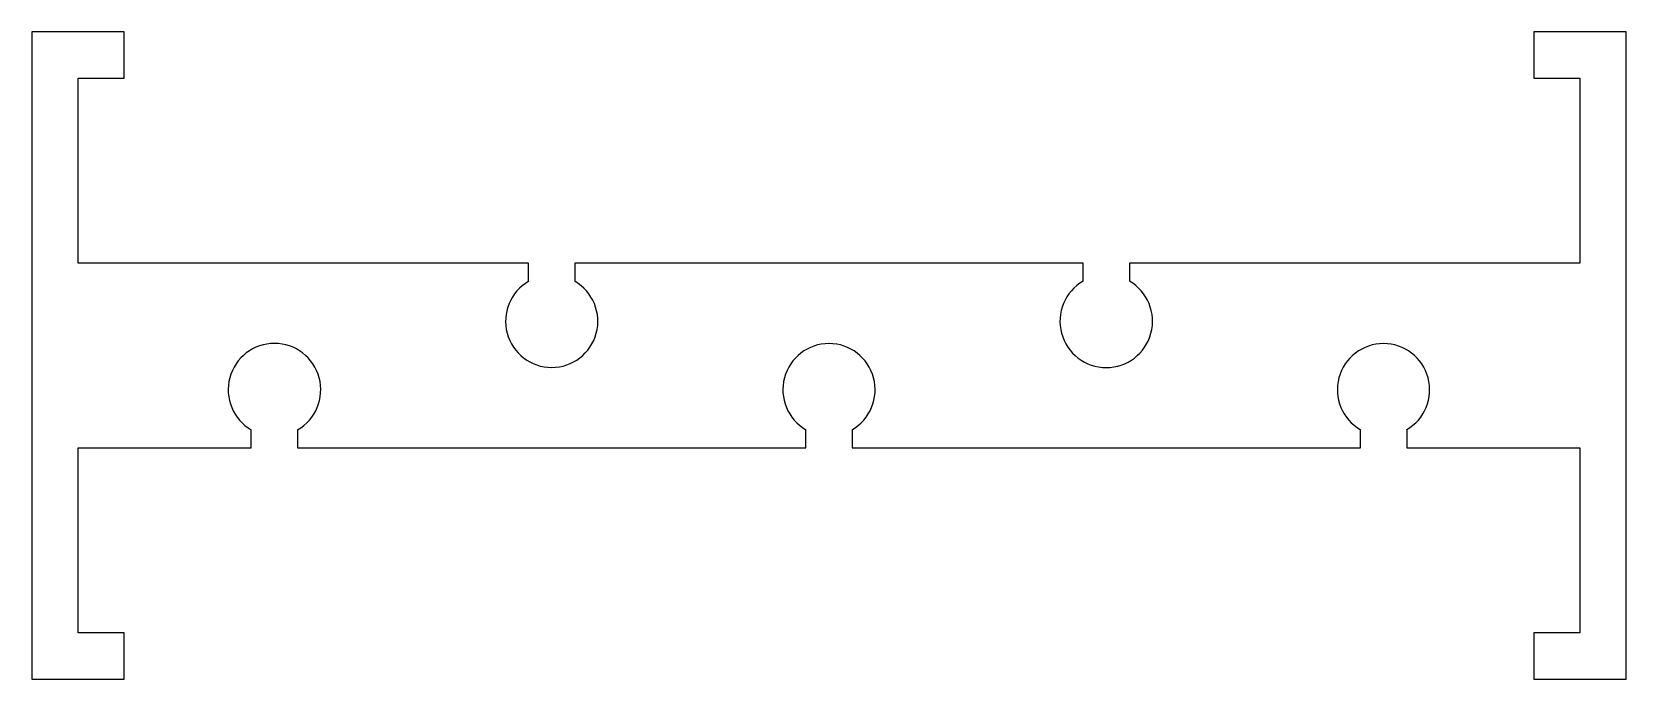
# Model space of a CAD drawing. Extents: x -55 to 55, y 70 to 115.
import ezdxf

# ---------------------------------------------------------------- set-up
doc = ezdxf.new("R2010")
doc.units = 0
doc.layers.get('0').update_dxf_attribs({"linetype": 'CONTINUOUS'})

msp = doc.modelspace()

# ---------------------------------------------------------------- linework, layer by layer
for p, q in [((-48.42, 114.86), (-54.77, 114.86)), ((-54.77, 114.86), (-54.77, 70.41)), ((-48.42, 111.68), (-48.42, 114.86)), ((54.77, 114.86), (48.42, 114.86)), ((48.42, 114.86), (48.42, 111.68)), ((54.77, 70.41), (54.77, 114.86)), ((-51.59, 98.98), (-51.59, 111.68)), ((-51.59, 111.68), (-48.42, 111.68)), ((48.42, 111.68), (51.59, 111.68)), ((51.59, 111.68), (51.59, 98.98)), ((-20.64, 98.98), (-51.59, 98.98)), ((-20.64, 97.73), (-20.64, 98.98)), ((17.46, 98.98), (-17.46, 98.98)), ((-17.46, 98.98), (-17.46, 97.73)), ((17.46, 97.73), (17.46, 98.98)), ((51.59, 98.98), (20.64, 98.98)), ((20.64, 98.98), (20.64, 97.73)), ((-39.69, 86.28), (-39.69, 87.53)), ((-36.51, 87.53), (-36.51, 86.28)), ((-1.59, 86.28), (-1.59, 87.53)), ((1.59, 87.53), (1.59, 86.28)), ((36.51, 86.28), (36.51, 87.53)), ((39.69, 87.53), (39.69, 86.28)), ((-51.59, 73.58), (-51.59, 86.28)), ((-51.59, 86.28), (-39.69, 86.28)), ((-36.51, 86.28), (-1.59, 86.28)), ((1.59, 86.28), (36.51, 86.28)), ((39.69, 86.28), (51.59, 86.28)), ((51.59, 86.28), (51.59, 73.58)), ((-48.42, 73.58), (-51.59, 73.58)), ((-48.42, 70.41), (-48.42, 73.58)), ((51.59, 73.58), (48.42, 73.58)), ((48.42, 73.58), (48.42, 70.41)), ((-54.77, 70.41), (-48.42, 70.41)), ((48.42, 70.41), (54.77, 70.41))]:
    msp.add_line(p, q)
for centre, radius, start, end in [((-19.05, 94.98), 3.17, 120, 60), ((19.05, 94.98), 3.18, 120, 60), ((-38.1, 90.28), 3.18, 300, 240), ((0, 90.28), 3.17, 300, 240), ((38.1, 90.28), 3.17, 300, 240)]:
    msp.add_arc(centre, radius, start, end)

doc.saveas('drawing.dxf')
